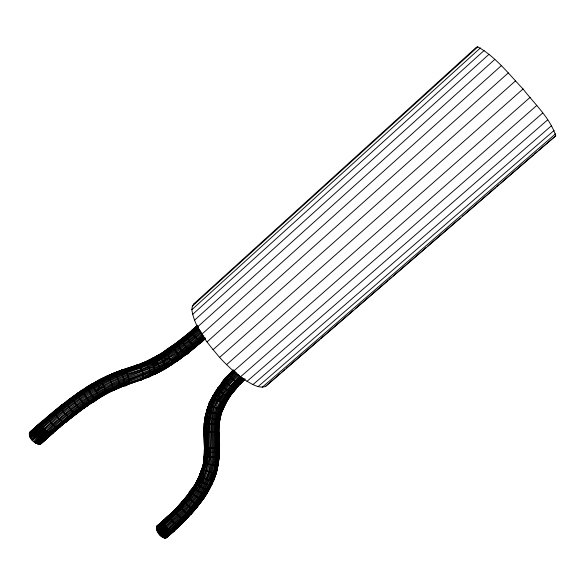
<?xml version="1.0" encoding="UTF-8"?>
<svg xmlns="http://www.w3.org/2000/svg" width="585" height="585" viewBox="0 0 585 585"><rect width="100%" height="100%" fill="white"/><g stroke="black" fill="none" stroke-linecap="round" stroke-linejoin="round"><path stroke-width="0.88" d="M181.138 523.838L180.816 524.738L166.44 537.71C163.061 539.129 159.99 535.421 158.191 532.993C173.189 520.921 187.024 507.034 197.438 490.756C205.189 479.327 207.909 465.711 210.132 452.373L219.214 452.366L218.68 431.825L203.894 432.308L204.428 448.11L219.375 447.496L219.126 457.485L204.231 456.644L204.465 453.17M197.225 325.626L191.792 330.364L192.231 332.66L195.251 337.165L199.836 341.399L201.832 341.903L204.114 339.644M169.665 514.873C164.458 517.871 161.95 521.659 166.096 526.493L158.959 534.054C182.11 513.871 207.236 489.696 209.891 457.207C211.017 440.483 206.936 422.948 214 407.065C219.331 394.524 228.34 384.031 237.898 374.502L241.437 377.661L244.376 379.138C234.271 389.252 224.413 400.564 220.099 414.472C215.953 428.498 219.499 443.218 218.278 457.543C215.836 491.415 189.898 516.862 165.884 538.01C179.873 526.186 193.189 513.301 203.785 498.281L199.836 503.773C196.238 504.731 192.882 501.535 190.374 499.319C183.237 493.491 195.244 487.444 196.918 481.609L193.906 486.523L195.441 489.001L198.227 491.32L202.432 493.608L205.781 494.332L206.761 493.864L209.562 488.987L209.415 488.278L208.538 489.784M192.377 489.543L191.339 490.018L191.236 491.151L193.13 494.011L196.86 497.001L201.525 499.034L203.653 498.596L206.761 493.864L206.776 492.797M181.452 503.224L180.619 503.517L175.317 509.681L176.239 512.935L179.164 516.643L182.886 519.246L185.818 519.648L191.77 512.921M82.331 408.783L82.054 409.654L65.33 422.487C61.315 423.167 50.646 411.182 57.03 409.734M204.436 456.695C205.006 437.909 201.62 417.873 210.863 400.506C216.406 389.244 224.545 379.482 233.342 370.627M208.94 457.141C209.562 437.909 205.693 417.025 216.53 399.709C222.007 390.027 229.408 381.603 237.254 373.778M82.054 409.654L91.479 402.772L90.01 403.65M106.229 393.449L106.901 393.632L106.726 392.535L104.335 387.043L100.942 381.303L99.231 379.87L113.373 373.31L115.771 375.146L117.746 378.363L119.194 382.217L119.669 386.334L118.872 387.987L112.846 390.7L111.962 390.531M218.753 438.041L218.775 425.244M204.465 434.15L204.414 432.403L203.894 432.308L204.223 423.394L205.108 416.871L205.642 416.805M203.946 432.344L204.267 423.394L205.167 416.827M204.114 432.373L204.223 423.394L219.119 424.439L221.006 414.326L219.77 419.379L211.638 418.37L205.108 416.871M232.881 370.29C228.618 376.345 214.797 383.131 225.986 389.142C227.814 390.158 231.558 393.961 233.276 391.811M219.075 387.438C215.002 388.864 229.569 399.197 230.219 395.394M181.226 357.91L186.213 354.217L181.226 357.91L180.18 357.011L175.697 351.446L172.597 346.247L172.568 345.625L177.292 342.481L175.844 343.563M233.152 392.338L236.552 388.228L236.625 387.277M82.894 389.939C81.556 391.402 85.578 395.76 86.543 397.763C91.362 405.676 92.05 403.292 99.691 397.544L106.909 393.376M176.86 342.422C177.036 345.559 179.946 348.185 181.672 350.737C185.335 355.08 186.717 356.821 191.01 350.093M77.3 412.535C75.026 416.959 62.851 401.076 68.372 400.776M60.24 426.231L59.882 427.116L53.067 432.959C47.465 433.916 40.767 426.56 42.361 421.083L49.337 415.101L50.829 414.889M243.367 378.809C233.203 388.981 223.309 400.352 218.98 414.334C214.805 428.395 218.359 443.167 217.13 457.543C214.622 491.451 188.706 517.096 164.414 538.046C185.511 517.718 210.717 495.941 214.636 465.141C218.022 448.242 212.677 430.728 217.496 414.048C221.956 399.943 231.806 388.389 242.117 378.122M179.273 525.571L174.922 529.615L174.264 530.873L166.44 537.71L167.208 535.802M218.212 462.311L218.205 465.031L216.472 472.439L213.452 480.724L210.885 480.738L206.571 479.466L200.187 475.861L199.734 474.976L202.015 468.461L202.585 468.132M218.527 459.832L218.834 457.353M204.194 456.563L203.434 462.815L208.984 464.329L216.157 465.258L218.161 465.126L219.156 457.448L216.45 472.102L213.942 479.291M203.434 462.815L204.465 448.059L203.982 432.271M204.37 456.534C203.521 470.976 196.655 484.292 188.004 495.605M242.768 378.51C232.559 388.725 222.629 400.162 218.278 414.209C213.481 430.86 218.834 448.344 215.441 465.207C208.757 495.188 185.394 517.71 163.544 537.776L171.617 531.004L173.869 531.107M219.039 422.655L219.39 420.045M218.929 424.439L220.794 414.472L222.549 409.551L225.847 403.058L225.43 402.188M204.67 421.748L205.006 419.277M191.836 309.699L192.355 306.079L194.03 303.695L476.446 47.188L477.821 46.873C495.926 56.935 508.877 74.251 523.056 88.986C534.471 103.911 549.958 117.658 555.75 135.844L265.414 386.517C258.892 388.63 252.544 384.323 247.038 381.34C236.808 374.707 227.858 366.327 219.594 357.413C207.872 343.41 194.681 328.353 191.836 309.699L480.402 47.963M156.86 526.317L164.656 519.407L157.182 525.973C155.347 528.006 157.029 531.026 158.191 532.993C179.983 512.131 205.591 489.257 208.048 457.075C208.611 437.682 204.86 416.652 215.77 399.204C221.291 389.442 228.75 380.945 236.662 373.055M219.806 419.335L220.121 416.959L218.307 416.834L217.079 419.196M244.874 379.27L240.413 383.862L238.665 383.606L234.49 380.806L231.207 377.376L229.583 374.48L229.73 373.522L230.702 373.347M206.483 412.696L206.783 411.028L205.342 416.805L206.337 413.529M185.686 354.576L196.406 346.137L190.9 350.883L190.066 350.759L186.805 347.958L183.156 343.322L181.284 339.622L181.43 338.869L182.286 339.029M80.898 391.299L78.236 393.113C76.101 395.38 81.937 401.047 83.443 403.518C84.445 404.323 85.622 406.531 87.048 406.027C70.814 416.615 54.668 431.065 39.553 444.256C34.23 443.971 27.29 437.317 30.149 431.971L42.72 420.776L43.699 420.476L39.663 424.14M185.591 498.442L184.78 498.72L180.334 503.795L180.385 506.361L182.747 509.945L185.664 512.548L189.306 514.303L191.522 513.762M62.851 405.054L61.564 405.098L61.023 406.1L61.966 409.456L64.818 413.639L69.023 417.295L71.458 417.705L77.118 413.281M219.77 419.379L221.006 414.326M147.632 361.435L147.734 360.996L143.296 362.927M153.709 374.254L154.725 374.356L166.162 368.236L165.943 367.161L162.316 360.338L158.469 355.029L148.488 360.623M165.548 525.696L157.54 531.897L171.178 519.188L181.569 508.482L189.767 498.647L201.313 481.799L206.344 463.781L207.214 457.002L207.463 447.825L206.958 432.008L207.265 423.657L209.496 411.767L212.523 401.932L216.772 394.341L222.68 386.02L235.653 371.65M217.693 465.675L216.523 472.285L213.642 480.563M203.902 462.494C201.671 468.673 200.019 476.483 196.246 482.523L197.898 484.789L200.801 486.917L204.275 488.68L207.982 489.682L209.459 489.25L211.807 484.614L211.631 483.978M203.595 462.545L202.271 468.205L203.324 465.272M203.214 335.432C191.068 345.998 178.535 356.236 164.721 364.587C150.754 373.325 134.506 376.916 119.42 383.153C87.618 396.988 60.752 419.767 35.495 443.057L73.388 411.972L84.043 404.184L98.141 395.007L105.987 390.546L119.581 384.053L155.025 370.722L175.785 359.329L177.365 360.674L166.052 368.236L148.393 376.952C152.846 374.064 148.02 362.166 142.813 362.875L148.407 360.338C152.758 362.722 156.122 369.552 154.725 374.356M205.189 416.937L206.746 410.246L207.229 410.18L208.019 407.752M219.711 418.319L220.53 414.897M187.463 334.847C183.522 335.636 193.35 346.839 196.202 346.605M159.632 371.27L160.4 371.497L160.619 370.685L159.354 366.561L157.08 362.144L154.294 358.4L153.38 357.874L147.903 360.66L153.19 357.932M211.287 399.767C204.194 405.654 215.682 407.189 219.295 409.017L221.43 406.166L222.373 402.707C220.033 401.325 212.041 398.648 213.357 395.789L215.412 392.338M210.98 399.804L208.282 406.948L209.225 404.484M49.337 415.101C47.071 420.293 54.12 428.015 59.553 427.416L67.619 420.535M155.296 357.099L158.469 355.029M198.805 477.265L202.015 468.461L204.128 469.923L209.298 471.664L214.446 472.643L216.523 472.285L211.521 485.045L207.375 484.636L201.313 481.799M240.011 376.543C229.43 387.065 219.39 398.948 214.841 413.412C209.898 430.18 215.236 447.803 211.894 464.812C206.059 494.625 183.171 517.25 160.729 535.94C183.376 514.486 209.452 490.581 211.85 457.331C213.042 440.819 208.86 423.511 215.799 407.811C220.179 394.999 228.932 384.55 238.585 375.212M197.664 480.153L200.341 474.508L199.734 474.976L202.081 468.314M202.022 468.987L198.776 477.397M210.11 480.577L212.947 472.453M213.774 478.998L215.156 475.049M220.794 414.472L212.955 412.893L206.746 410.458L209.042 403.767L209.54 403.657L210.936 400.542M206.746 410.458L210.724 400.25L215.507 391.701L212.743 396.118M209.233 403.687L206.929 410.195L207.946 407.76M220.962 414.414L225.847 403.058L222.724 409.463L219.295 409.017M93.483 401.273L95.487 399.774L95.611 400.367L91.882 395.533L86.975 386.934L91.589 384.06L91.955 384.652M77.717 393.054L72.299 397.156L73.045 399.964L75.589 404.125L78.851 407.899L81.454 409.69L87.048 406.027M213.145 480.841C221.181 463.057 218.322 443.247 218.651 424.425C219.521 412.52 225.357 401.573 232.786 392.462M213.452 480.724C218.6 468.366 219.923 454.75 219.097 441.47M200.655 473.689L201.584 471.254L201.072 471.481M112.846 390.7C113.995 387.394 109.205 375.621 105.695 376.901L111.333 374.415M43.721 440.666L40.957 443.708L39.553 444.256C64.95 421.098 91.779 397.924 124.108 385.084C154.747 376.996 181.621 359.556 204.852 338.444M189.226 493.886L188.158 494.398L184.333 499.334L184.992 502.084L187.156 504.87L190.959 507.86L194.988 509.133L195.785 508.833L200.267 502.749L199.273 503.999M196.246 482.523L198.469 478.091C192.816 489.974 184.392 500.255 175.317 509.681M191.244 514.054L196.209 508.19M213.503 479.788L208.925 489.601M211.521 485.045L213.715 480.351M236.121 372.338C226.761 380.967 219.631 391.519 212.523 401.932C203.47 418.94 207.178 438.567 206.454 456.936C203.69 488.219 179.251 511.297 157.014 530.8C180.136 508.621 208.092 483.049 206.037 447.913C204.808 430.962 204.882 412.82 213.913 397.778C219.412 388.045 226.768 379.504 234.636 371.629M222.724 409.463L225.291 403.328M196.246 482.201L199.821 474.764M198.52 485.323L202.315 477.44M71.458 417.705L73.293 415.635M211.58 405.902L215.075 398.714M186.191 519.436L186.666 518.727M222.731 409.149L225.817 402.824L230.329 395.738M181.569 357.991L177.131 360.828M211.777 484.322L206.542 494.098M212.523 401.932L210.695 400.045L212.838 395.943M221.43 406.166L223.909 406.524L230.329 396.023M170.981 513.645C167.741 518.215 175.441 526.317 180.516 525.059L186.476 519.122M239.287 375.899L220.355 397.047L216.772 394.341L215.185 392.264L218.125 387.592M206.212 494.252L209.547 488.658M212.757 396.345L221.313 383.628L230.293 373.31M220.355 397.047C202.256 421.354 218 452.944 205.649 479.1C196.085 501.725 177.547 518.756 159.815 535.048L168.056 528.686L171.617 531.004M53.674 432.213L40.957 443.708L53.674 432.213L50.347 435.057M196.918 481.609L191.2 490.332M219.039 401.171L223.726 393.8M203.083 499.012L206.878 493.214M203.419 498.844L206.878 493.572M215.185 392.009L218.344 387.467M215.821 391.65L218.666 387.409M188.004 494.727L191.587 489.784M203.807 497.893L199.492 503.948L190.878 514.259M118.872 387.987L123.574 385.961L124.283 384.477L124.393 382.122L123.567 378.283L121.351 373.844L119.223 371.746L118.236 371.409L117.044 371.855L116.751 372.25L137.577 365.12C142.148 367.607 145.19 375.482 141.629 379.745L126.96 384.82L125.958 384.74M218.008 387.797L225.488 378.356L226.219 378.327L225.137 379.65M220.099 385.486L223.097 381.603M230.015 396.374L233.261 392.111M188.421 494.142L180.143 504.168M188.78 493.974L175.427 509.213M188.187 495.188L175.31 510.222L156.407 528.511C180.092 507.948 206.71 482.077 205.013 447.993C203.755 430.735 203.953 412.286 213.123 396.974C218.549 387.372 225.73 378.897 233.481 371.109M196.772 507.129L197.767 505.879M221.335 383.336L229.964 373.376M224.187 380.279L225.81 378.298M232.625 392.55L236.698 387.672M232.932 392.484L236.676 387.987M127.808 384.389L122.367 386.371C129.651 386.422 129.811 380.638 127.888 375.599C127.055 373.179 124.049 367.87 121.132 370.678L125.322 369.281M143.493 362.481L135.369 365.939C159.266 358.378 178.951 342.137 197.562 325.955L198.82 329.011L201.101 332.104C189.013 342.627 176.597 352.916 162.835 361.201C149.065 369.771 133.022 373.15 118.177 379.307C85.527 393.2 58.325 416.827 32.109 440.183C58.303 414.078 88.101 390.093 122.799 376.36C137.263 371.212 152.371 367.109 165.306 358.517C177.825 350.554 189.299 341.077 200.458 331.329M193.459 510.983L196.267 507.758M225.488 378.356C225.291 382.948 231.697 387.204 236.018 388.447L240.216 383.775M236.018 388.447L240.771 383.453L240.742 382.722M44.789 428.9L32.336 440.447L70.639 409.134L81.556 401.164L96.145 391.687L104.335 387.043L118.565 380.279L153.833 367.139L163.347 362.071L165.84 359.373C179.463 353.384 190.235 342.115 201.781 332.858M166.096 526.493L166.703 527.268L159.595 534.8L167.361 527.999L168.056 528.686M168.773 529.315L161.672 536.708C185.606 515.999 211.192 490.888 213.803 457.426C215.039 441.119 210.775 424.001 217.605 408.484C222.841 396.433 231.477 386.29 240.727 377.135M164.663 524.087L157.409 531.619L165.065 524.891M229.583 373.764L233.356 369.888M229.539 374.078L233.305 370.217M234.329 371.014C225.408 379.957 217.093 389.756 211.492 401.149C202.33 418.355 205.861 438.209 205.225 456.805C202.447 487.517 178.279 510.025 156.531 529.235L164.341 523.312L156.641 529.739M169.496 529.864L162.389 537.176C186.476 516.387 212.128 491.093 214.732 457.47C215.982 441.244 211.69 424.213 218.476 408.769C223.667 396.813 232.252 386.758 241.437 377.661M243.908 379.022C233.781 389.157 223.909 400.491 219.587 414.421C215.434 428.461 218.98 443.203 217.752 457.55C215.295 491.48 189.306 516.986 165.204 538.127L173.401 531.238M240.099 383.935L244.779 379.16M240.413 383.862L245.093 379.087M43.546 427.24L31.436 439.379L44.138 428.074M201.818 334.145C189.833 344.58 177.467 354.7 163.837 362.941C149.979 371.585 133.848 375.058 118.909 381.252C86.909 395.423 58.975 417.705 34.391 442.311C61.557 418.18 89.79 393.573 124.108 380.25C140.144 374.714 156.67 369.691 170.681 359.768C181.898 352.25 192.355 343.68 202.52 334.817M175.632 508.826L176.312 508.328L164.107 520.138L156.751 526.434L170.593 513.857M47.027 431.094L35.217 442.867L47.816 431.693M170.286 514.164L175.924 508.533M175.588 509.403L156.37 527.838L163.917 521.213M184.26 520.738L185.511 519.495M48.606 432.205L36.592 443.635C63.538 420.469 90.814 396.008 124.422 382.985C140.868 377.318 157.731 371.994 172.092 361.844C182.739 353.369 193.613 344.996 203.894 335.973M198.403 328.287C186.381 338.766 174.037 349.018 160.327 357.252C148.144 364.762 134.155 368.331 120.824 373.157C85.995 386.751 56.401 411.014 29.93 436.863C57.52 412.235 86.324 387.182 121.351 373.844C135.786 368.733 150.864 364.689 163.763 356.126C176.26 348.192 187.69 338.737 198.82 329.011M49.389 432.629L37.652 444.03C63.992 420.725 91.209 396.776 124.393 383.767C154.857 375.841 181.46 358.386 204.479 337.391M265.414 386.517L280.566 373.215M198.066 327.607C186.015 338.115 173.635 348.389 159.895 356.638C146.133 365.179 130.089 368.462 115.252 374.554C82.704 388.572 54.822 411.562 29.594 436.037L42.266 424.739M45.498 429.683L33.33 441.434L46.252 430.414M199.309 329.772C187.302 340.229 174.974 350.466 161.292 358.693C149.131 366.195 135.172 369.771 121.863 374.612C86.938 388.206 57.469 412.666 30.669 438.267C59.904 413.09 89.885 386.444 127.055 373.749C155.186 366.985 178.725 349.516 199.858 330.547M50.134 432.959L38.398 444.19C64.518 421.149 91.428 397.369 124.283 384.477C154.988 376.44 181.811 358.839 205.035 337.677M150.484 361.618L153.248 361.106L155.127 359.307M172.268 531.187L165.007 538.105L172.868 531.268M67.911 400.645L41.915 421.99L29.279 433.821C56.409 409.551 84.73 384.872 119.223 371.746C135.128 366.364 151.566 361.567 165.453 351.746C176.816 344.155 187.368 335.432 197.642 326.43M197.81 326.986C185.723 337.545 173.284 347.826 159.5 356.111C145.709 364.674 129.629 367.972 114.748 374.064C82.302 387.957 54.844 411.079 29.33 434.991L42.025 423.964M169.482 515.378L170.791 514.149M65.33 422.487L65.995 422.048M174.264 530.873L166.747 537.352L181.021 524.328M158.63 525.615L158.089 525.637L165.058 519.188L166.074 519.049M42.603 425.551L30.047 437.141L43.034 426.392M49.754 414.919L29.367 433.192L41.915 421.99M159.727 524.401L158.433 525.593L159.705 524.504M163.595 520.847L165.533 519.063L163.5 520.862M170.22 530.339L162.623 537.33L170.937 530.719M52.102 433.28L40.328 444.081L60.109 426.721M159.5 356.111L162.893 354.817L165.738 352.207L164.992 350.949L177.036 342.4M96.145 391.687L99.808 388.33L104.335 387.043M163.961 521.857L156.422 528.738L164.107 522.559M41.849 422.575L29.25 434.033L41.886 423.24M50.851 433.171L38.647 444.242L51.509 433.288M192.355 306.079L477.821 46.873M192.538 314.474L484.153 50.456M194.461 320.273L488.98 54.325M197.569 326.927L494.742 59.458M42.361 421.083L29.667 432.498L42.091 421.492M52.628 433.171L40.796 443.803L53.067 432.959M201.796 334.232L501.265 65.717M206.995 341.925L508.328 72.898M169.065 534.844L172.319 531.941M212.998 349.75L515.678 80.752M45.074 439.474L52.482 432.9M219.594 357.413L523.056 88.986M164.334 519.721L156.619 526.749L163.961 520.635L156.48 527.063M158.089 525.637L161.475 522.654M226.549 364.645L530.185 97.315M233.605 371.19L536.803 105.432M240.515 376.813L542.69 113.037M247.038 381.34L547.64 119.874M252.954 384.623L551.494 125.724M191.792 330.364L197.686 325.26M191.704 330.649L197.576 325.56M193.891 328.953L196.538 326.664M258.08 386.597L554.163 130.404M43.699 420.476L30.149 431.971L43.173 420.571L30.793 431.62L31.583 431.459M203.873 337.011L188.626 349.735L175.785 359.329M205.276 338.539L190.417 350.905M201.584 342.006L205.386 338.781M262.27 387.219L555.582 133.804M281.941 372.016L284.705 369.632M286.087 368.44L319.234 339.827M320.609 338.635L353.069 310.613M355.139 308.821L387.592 280.8M388.974 279.608L391.738 277.224M393.12 276.032L426.26 247.411M427.642 246.219L460.095 218.198M462.172 216.406L495.312 187.792M496.694 186.593L498.764 184.809M500.146 183.617L533.293 154.996M534.675 153.804L537.432 151.42M538.814 150.228L555.75 135.844M41.703 442.457L43.699 440.754M45.03 439.613L49.016 436.198M54.471 431.16L57.674 428.417M167.113 536.591L174.798 530.12M186.366 334.92L192.575 330.101M192.231 330.086L181.248 339.271M189.825 332.404L191.887 330.671M198.3 344.558L202.081 341.399M195.975 346.693L202 341.698M49.001 415.387L55.633 409.858M48.76 415.767L56.021 409.712M59.143 427.606L66.2 421.675M181.299 339.022L186.761 334.678M183.215 337.83L187.076 334.708M183.58 337.984L184.875 336.938M196.348 346.422L185.935 354.649M55.326 410.122L61.564 405.098M55.114 410.48L61.915 404.974M56.489 409.668L61.045 406.005M66.302 421.207L70.551 417.8M69.045 419.394L75.911 413.997M65.71 422.319L71.721 417.463M176.758 342.554L181.43 338.869M181.642 338.817C168.129 349.925 153.219 359.724 136.51 365.237M177.957 341.962L181.928 338.876M188.926 351.717L190.315 350.634M61.293 405.325L72.862 396.652L73.622 396.864M61.111 405.661L82.368 390.129L99.618 379.782M215.2 476.453L212.457 476.599M157.577 363L153.416 366.21L155.23 364.206L153.248 361.106M86.975 386.934L91.589 384.06L92.364 385.369L96.905 383.511L100.54 380.762M66.975 400.922L72.862 396.652M69.9 399.167L72.547 397.193M66.77 401.639C81.352 390.568 96.832 380.462 113.797 373.442M76.898 413.493L82.229 409.471M186.198 354.466L177.299 360.952M72.401 396.879L82.653 389.815M74.646 395.679L78.236 393.113M81.454 409.69L91.479 402.772M177.394 360.967L181.628 357.866M165.379 351.395C162.776 350.627 181.021 341.311 170.944 347.154M172.502 345.728L164.992 350.949M177.416 360.872L173.423 363.665L171.661 361.216L179.2 355.958M86.697 406.224L91.472 402.999M77.571 393.193L82.478 389.807M165.182 351.124L168.948 348.572M90.989 403.021L95.604 400.082M91.223 403.123L95.64 400.279M82.383 389.91L87.019 386.868M170.279 365.391L173.314 363.431M165.877 368.111L173.409 363.607M106.485 393.676C127.888 381.647 153.248 378.283 173.248 363.468M163.347 362.071L169.599 358.144L171.661 361.216M158.323 355.161L165.043 350.956M158.359 355.387L164.422 351.6M95.326 400.191L99.662 397.507L92.364 385.369M95.501 400.337L106.901 393.632M87.319 387.073L91.765 384.338M221.459 383.116L222.007 382.926M225.766 403.24L222.373 402.707M91.64 384.14L99.428 379.687M93.256 383.497L96.993 381.398M160.202 371.533L166.206 368.133M153.058 358.1L158.359 355.036M166.184 367.914L169.65 366.027M106.689 393.778L113.037 390.509M154.455 373.881L156.67 372.762M154.44 374.444L160.539 371.336M99.296 379.716L106.221 376.287M99.231 380.133L113.373 373.31M112.313 390.707L123.574 385.961M112.605 390.765L119.157 387.745M147.939 376.828L150.411 375.724M148.809 376.952L154.959 374.151M105.987 376.374L117.79 371.431M194.03 303.695L195.405 303.14M119.377 387.263L121.885 386.254M113.146 373.384L118.236 371.409M118.711 371.512L112.145 374.056L112.985 373.31M149.497 376.579L140.685 379.928L141.629 379.745M141.175 379.906L149.175 376.828M136.122 365.237L137.577 365.12M117.044 371.855L122.791 369.771M117.395 371.577L122.309 369.808M126.477 384.85L142.038 379.468M126.96 384.82L127.413 384.667M122.813 386.363L123.216 386.224M132.02 367.051L134.535 366.217M121.87 369.976L137.058 365.033M121.475 370.268L135.72 365.53M218.549 431.971L219.024 424.425L219.009 438.867M219.075 447.576L218.68 431.825M172.714 345.625L168.765 348.433M166.703 527.268L167.361 527.999M162.893 354.817L165.84 359.373M169.599 358.144L165.738 352.207M96.905 383.511L99.808 388.33M209.196 447.737L210.132 452.373M218.278 414.209L218.307 416.834M165.058 519.188L157.182 525.973L165.058 519.188"/></g></svg>
